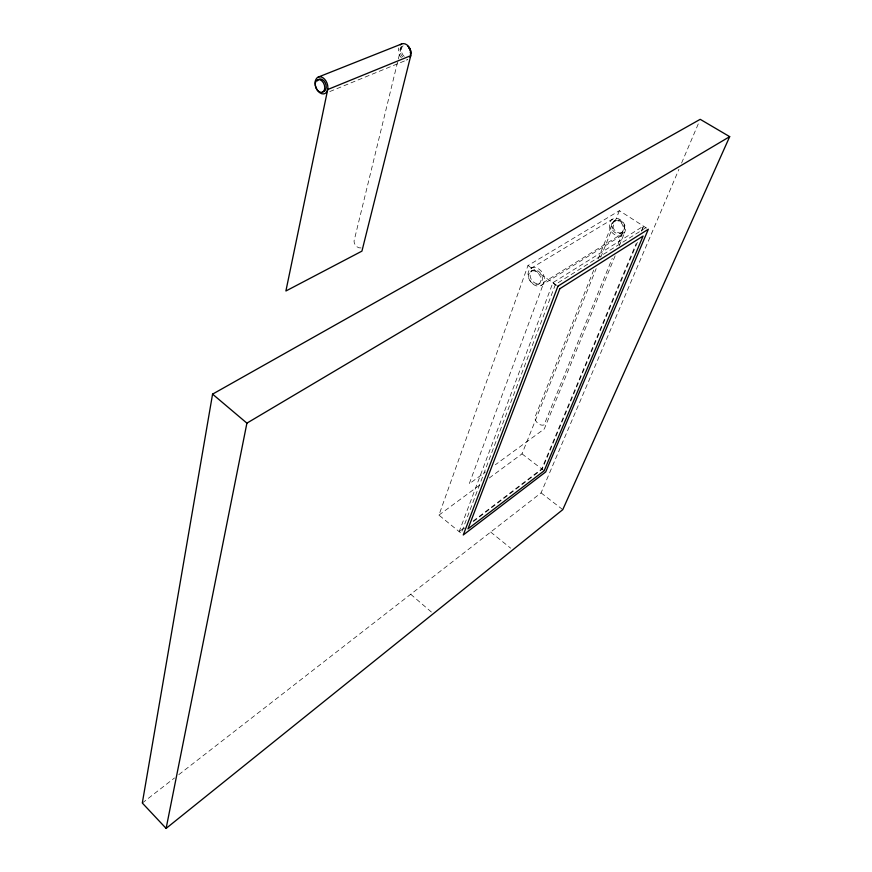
<?xml version="1.0" encoding="UTF-8"?>
<svg xmlns="http://www.w3.org/2000/svg" width="872" height="872" viewBox="0 0 872 872"><rect width="100%" height="100%" fill="white"/><g stroke="black" fill="none" stroke-linecap="round" stroke-linejoin="round"><path stroke-width="0.65" stroke-dasharray="4.36 3.27" d="M641.857 230.884L643.471 226.12L552.903 282.692L459.173 531.637L464.787 527.974M645.901 227.679L555.431 284.425L461.212 533.304L438.932 515.123L527.963 265.557L619.393 210.675L648.332 229.238M593.712 270.058L534.972 417.176C534.525 421.481 539.812 426.408 544.041 424.958L612.264 258.276M598.181 258.864L612.678 222.567A6.911 5.548 76.5 0 1 620.319 221.466A6.409 5.352 51.5 0 1 623.404 230.971L617.365 245.751M489.214 478.041L522.001 453.854L596.176 268.63M600.721 257.295L619.393 210.675M615.12 255.856L544.302 428.937L495.34 464.754M619.229 245.817L624.875 232.028L543.975 282.19L469.223 483.851L485.541 471.916M473.104 521.053L541.708 468.907L636.124 243.637M641.367 231.124L643.471 226.12M473.431 521.532L542.155 469.256L637.497 242.002M178.815 774.63L541.076 492.865L678.928 169.299M681.588 163.053L699.159 121.818M142.31 803.025L174.52 777.966M459.173 531.637L464.536 527.56M438.932 515.123L480.472 484.494M541.523 285.286A9.974 7.423 57.9 0 0 539.092 269.208A9.974 7.423 57.9 0 0 528.149 275.977A9.974 7.423 57.9 0 0 541.523 285.286L622.357 235.069A9.363 7.488 57.5 0 0 620.417 219.744A9.363 7.488 57.5 0 0 609.397 226.578A9.363 7.488 57.5 0 0 622.357 235.069M538.733 284.087A7.488 5.57 57.9 0 0 536.89 272.01A7.488 5.57 57.9 0 0 528.694 277.1A7.488 5.57 57.9 0 0 538.733 284.087L540.193 283.182A7.477 5.57 57.9 0 0 538.351 271.116A7.477 5.57 57.9 0 0 530.165 276.206A7.477 5.57 57.9 0 0 540.193 283.182M620.613 233.369A7.02 5.614 57.5 0 0 620.243 222.011A7.02 5.614 57.5 0 0 611.348 226.044A7.02 5.614 57.5 0 0 620.613 233.369L621.899 232.573A7.02 5.614 57.5 0 0 621.54 221.226A7.02 5.614 57.5 0 0 612.645 225.259A7.02 5.614 57.5 0 0 621.899 232.573M530.765 271.399L532.236 270.516M614.15 220.932L615.447 220.147M530.906 268.402L612.351 219.232M329.801 91.56L407.693 59.656A8.415 6.05 71.2 0 1 406.156 59.994M361.052 247.942C357.422 248.52 353.825 244.563 354.032 241.043L400.967 48.123A6.246 4.273 85 0 1 402.984 45.736M527.963 265.557L557.949 286.158M522.001 453.854L543.703 470.422M541.076 492.865L562.767 509.651M490.674 532.073L510.643 548.161M410.701 594.268L432.283 612.798M552.903 282.692L555.529 285.275M401.382 57.792A8.415 6.05 71.2 0 1 398.602 47.982M402.886 56.909A6.311 4.534 71.2 0 1 399.954 50.598A6.311 4.534 71.2 0 1 402.853 45.769M404.216 56.364A6.311 4.534 71.3 0 1 403.115 45.758"/><path stroke-width="1.31" d="M212.572 394.133L142.31 803.025L166.116 828.4L562.767 509.651L729.69 136.653L700.216 119.322L212.572 394.133L246.907 423.138L166.116 828.4M246.907 423.138L729.69 136.653M318.182 77.107L401.621 43.971M400.292 44.864A8.415 6.05 71.2 0 1 408.652 46.576A8.415 6.05 71.2 0 1 410.08 57.41M317.299 80.911A6.671 4.469 69.6 0 1 325.234 82.786A6.671 4.469 69.6 0 1 322.814 91.8M407.834 46.162A6.311 4.534 71.3 0 1 410.418 54.718M408.597 47.829A5.755 4.415 68.9 0 1 409.121 48.516M409.557 49.279A5.755 4.415 68.9 0 1 409.895 50.107M410.276 51.819A5.755 4.415 68.9 0 1 410.309 52.669M327.698 89.533L285.896 290.997L361.935 251.125L410.756 55.666L327.698 89.533M557.949 286.158L463.261 534.972L545.687 471.948L648.332 229.238L557.949 286.158M559.802 288.73L467.959 528.912L544.15 470.782L643.089 236.029L559.802 288.73M315.359 82.818A6.671 4.469 69.6 0 0 321.321 92.41A6.671 4.469 69.6 0 0 323.327 82.655A6.671 4.469 69.6 0 0 315.359 82.818M315.315 81.161A8.894 5.951 69.6 0 0 323.25 93.936A8.894 5.951 69.6 0 0 325.954 80.954A8.894 5.951 69.6 0 0 315.315 81.161"/></g></svg>
